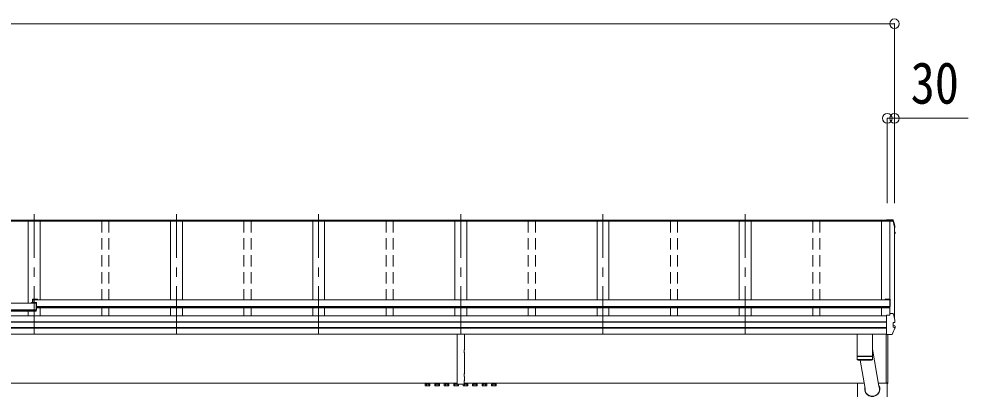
# Model space of a CAD drawing. Units: millimetres at full size, sheet at 1:40; some dimension numbers follow another scale. Extents: x -11243 to 11243, y -7760 to 7760.
# Drawn here: x -4538 to -533, y -2392 to -828 of the extents above; entities that cross this region are included whole.
import ezdxf
from ezdxf.enums import TextEntityAlignment as Align

# ---------------------------------------------------------------- set-up
doc = ezdxf.new("R2010")
doc.units = ezdxf.units.MM
doc.header["$LTSCALE"] = 40
doc.header["$PDMODE"] = 32
doc.header["$PDSIZE"] = 40
doc.linetypes.add('CHAIN1', pattern=[8, 5, -1, 1, -1])
doc.linetypes.add('DASHED1', pattern=[1.8, 1.2, -0.6])
for name, color, linetype, lineweight in [('0-1_本体', 5, 'CHAIN1', 9), ('0-3_ELV2', 4, 'Continuous', 9), ('0-6_OTH_LINE', 6, 'Continuous', 9), ('0-9_OUTLINE', 7, 'Continuous', 9)]:
    doc.layers.add(name, color=color, linetype=linetype, lineweight=lineweight)
doc.styles.add('ＭＳ ゴシック', font='')
doc.styles.get('ＭＳ ゴシック').set_extended_font_data('MS Gothic')

msp = doc.modelspace()

# ---------------------------------------------------------------- linework, layer by layer
at = {"layer": '0-1_本体'}
for p, q in [((-4473.78, -2157.92), (-4473.78, -1653.74)), ((-3873.78, -2157.92), (-3873.78, -1653.74)), ((-3273.78, -2157.92), (-3273.78, -1653.74)), ((-2673.78, -2157.92), (-2673.78, -1653.74)), ((-2073.78, -2157.92), (-2073.78, -1653.74)), ((-1473.78, -2157.92), (-1473.78, -1653.74))]:
    msp.add_line(p, q, dxfattribs=at)
at = {"layer": '0-3_ELV2'}
for p, q in [((-873.78, -1681.36), (-8673.78, -1681.36)), ((-876.78, -1679.08), (-8670.78, -1679.08)), ((-851.78, -1677.01), (-876.78, -1677.01)), ((-876.78, -1681.03), (-876.78, -1677.01)), ((-876.78, -1679.53), (-862.58, -1679.53)), ((-873.78, -1682.03), (-862.96, -1682.03)), ((-862.58, -1679.53), (-862.96, -1682.03)), ((-862.58, -1680.62), (-862.81, -1682.12)), ((-862.81, -1682.12), (-862.81, -1681.77)), ((-862.58, -1680.62), (-862.58, -1679.53)), ((-850.54, -1680.62), (-862.58, -1680.62)), ((-851.78, -1677.01), (-851.78, -1677)), ((-851.78, -1677.01), (-851.78, -1677.01)), ((-873.78, -1682.26), (-8673.78, -1682.26)), ((-4498.78, -1682.18), (-4498.78, -2028.74)), ((-4448.78, -1682.18), (-4448.78, -2014.62)), ((-3898.78, -1682.18), (-3898.78, -2014.62)), ((-3848.78, -1682.18), (-3848.78, -2014.62)), ((-3298.78, -1682.18), (-3298.78, -2014.62)), ((-3248.78, -1682.18), (-3248.78, -2014.62)), ((-2698.78, -1682.18), (-2698.78, -2014.62)), ((-2648.78, -1682.18), (-2648.78, -2014.62)), ((-2098.78, -1682.18), (-2098.78, -2014.62)), ((-2048.78, -1682.18), (-2048.78, -2014.62)), ((-1498.78, -1682.18), (-1498.78, -2014.62)), ((-1448.78, -1682.18), (-1448.78, -2014.62)), ((-898.78, -1682.18), (-898.78, -2014.62)), ((-898.78, -1682.27), (-850.34, -1682.27)), ((-863.48, -2079.64), (-863.48, -1682.27)), ((-862.88, -1682.27), (-862.88, -2075.69)), ((-862.81, -1682.12), (-850.39, -1682.12)), ((-843.78, -1705.63), (-843.78, -2092.49)), ((-843.78, -1708.58), (-843.09, -1708.45)), ((-843.78, -1708.93), (-843.01, -1708.78)), ((-842.52, -1710.21), (-843.78, -1710.45)), ((-841.47, -1708.94), (-841.47, -1704.89)), ((-843.78, -1728.34), (-842.95, -1728.44)), ((-843.78, -1732.43), (-842.42, -1732.69)), ((-843.78, -1733.95), (-842.94, -1734.12)), ((-842.94, -1728.44), (-842.95, -1728.44)), ((-841.36, -1733.97), (-841.36, -1729.91)), ((-4465.78, -2028.74), (-5081.78, -2028.74)), ((-4485.78, -2026.58), (-4465.78, -2026.58)), ((-4485.78, -2026.58), (-4485.78, -2028.74)), ((-4485.78, -2028.11), (-4465.78, -2028.11)), ((-4481.58, -2014.46), (-4481.58, -2026.58)), ((-4459.58, -2012.46), (-4479.58, -2012.46)), ((-4479.58, -2026.58), (-4479.58, -2013.99)), ((-4459.58, -2013.99), (-4479.58, -2013.99)), ((-863.48, -2014.62), (-4479.58, -2014.62)), ((-4465.78, -2062.62), (-4465.78, -2028.11)), ((-4463.78, -2028.58), (-4463.78, -2058.04)), ((-4459.58, -2012.46), (-4459.58, -2014.62)), ((-883.48, -2012.46), (-863.48, -2012.46)), ((-883.48, -2012.46), (-883.48, -2014.62)), ((-883.48, -2013.99), (-863.48, -2013.99)), ((-861.48, -2014.46), (-861.48, -2043.92)), ((-876.78, -2082.17), (-8670.78, -2082.17)), ((-4465.78, -2057.77), (-5081.78, -2057.77)), ((-4465.78, -2059.51), (-5081.78, -2059.51)), ((-4465.78, -2062.62), (-5081.78, -2062.62)), ((-4498.78, -2062.62), (-4498.78, -2082.17)), ((-4465.78, -2058.04), (-4463.78, -2058.04)), ((-863.48, -2043.65), (-4463.78, -2043.65)), ((-863.48, -2045.39), (-4463.78, -2045.39)), ((-863.48, -2048.51), (-4463.78, -2048.51)), ((-4448.78, -2048.51), (-4448.78, -2082.17)), ((-3898.78, -2048.51), (-3898.78, -2082.17)), ((-3848.78, -2048.51), (-3848.78, -2082.17)), ((-3298.78, -2048.51), (-3298.78, -2082.17)), ((-3248.78, -2048.51), (-3248.78, -2082.17)), ((-2698.78, -2048.51), (-2698.78, -2082.17)), ((-2673.78, -2082.17), (-2673.78, -2159.77)), ((-2648.78, -2048.51), (-2648.78, -2082.17)), ((-2098.78, -2048.51), (-2098.78, -2082.17)), ((-2048.78, -2048.51), (-2048.78, -2082.17)), ((-1498.78, -2048.51), (-1498.78, -2082.17)), ((-1448.78, -2048.51), (-1448.78, -2082.17)), ((-898.78, -2048.51), (-898.78, -2082.03)), ((-876.78, -2080.31), (-876.78, -2079.99)), ((-876.78, -2081.62), (-876.78, -2080.31)), ((-876.78, -2161.54), (-876.78, -2081.62)), ((-863.53, -2079.99), (-862.81, -2075.21)), ((-863.52, -2079.99), (-862.96, -2076.32)), ((-863.48, -2043.92), (-861.48, -2043.92)), ((-862.96, -2079.99), (-862.96, -2076.32)), ((-862.81, -2074.86), (-862.58, -2073.37)), ((-862.81, -2074.86), (-862.81, -2075.21)), ((-850.54, -2073.37), (-862.58, -2073.37)), ((-876.78, -2108.7), (-8670.78, -2108.7)), ((-876.78, -2109.59), (-8670.78, -2109.59)), ((-849.35, -2111.31), (-843.09, -2110.54)), ((-849.35, -2111.31), (-849.35, -2111.31)), ((-848.78, -2111.45), (-848.78, -2130.66)), ((-843.09, -2110.54), (-843.09, -2110.54)), ((-841.47, -2109.07), (-841.47, -2101.68)), ((-876.78, -2132.81), (-8670.78, -2132.81)), ((-876.78, -2134.73), (-8670.78, -2134.73)), ((-876.78, -2159.77), (-8670.78, -2159.77)), ((-2688.78, -2159.77), (-2688.78, -2226.13)), ((-878.78, -2159.77), (-878.78, -2366.09)), ((-876.78, -2162.41), (-876.78, -2161.54)), ((-876.78, -2162.41), (-856.13, -2162.41)), ((-872.28, -2368.49), (-872.28, -2162.41)), ((-871.78, -2368.09), (-871.78, -2162.41)), ((-842.95, -2132.82), (-849.35, -2131.13)), ((-849.35, -2131.13), (-849.35, -2131.13)), ((-842.42, -2125.44), (-848.37, -2124.29)), ((-842.95, -2132.82), (-842.94, -2132.83)), ((-841.36, -2134.11), (-841.36, -2126.72)), ((-2688.78, -2226.13), (-2688.66, -2226.49)), ((-2688.66, -2238.49), (-2688.78, -2238.84)), ((-2688.78, -2238.84), (-2688.78, -2327.13)), ((-2688.66, -2226.49), (-2688.66, -2238.49)), ((-2658.9, -2238.49), (-2658.78, -2238.84)), ((-2688.78, -2327.13), (-2688.66, -2327.49)), ((-2688.66, -2339.49), (-2688.78, -2339.84)), ((-2688.78, -2339.84), (-2688.78, -2356.63)), ((-2688.66, -2356.99), (-2688.78, -2356.63)), ((-2688.66, -2327.49), (-2688.66, -2339.49)), ((-2688.66, -2356.99), (-2688.66, -2368.99)), ((-2658.9, -2339.49), (-2658.78, -2339.84)), ((-2658.9, -2356.99), (-2658.78, -2356.63)), ((-2658.78, -2339.84), (-2658.78, -2356.63)), ((-2688.66, -2367.49), (-8575.54, -2367.49)), ((-2833.84, -2367.69), (-2833.84, -2367.49)), ((-2688.66, -2367.69), (-2833.84, -2367.69)), ((-2823.66, -2371.09), (-2823.66, -2377.33)), ((-2823.66, -2371.09), (-2804.03, -2371.09)), ((-2822.34, -2378.09), (-2823.66, -2377.33)), ((-2822.34, -2378.09), (-2805.34, -2378.09)), ((-2818.75, -2371.09), (-2818.75, -2377.33)), ((-2808.93, -2371.09), (-2808.93, -2377.33)), ((-2805.34, -2378.09), (-2804.03, -2377.33)), ((-2804.03, -2371.09), (-2804.03, -2377.33)), ((-2783.66, -2371.09), (-2783.66, -2377.33)), ((-2783.66, -2371.09), (-2764.03, -2371.09)), ((-2782.34, -2378.09), (-2783.66, -2377.33)), ((-2782.34, -2378.09), (-2765.34, -2378.09)), ((-2778.75, -2371.09), (-2778.75, -2377.33)), ((-2768.93, -2371.09), (-2768.93, -2377.33)), ((-2765.34, -2378.09), (-2764.03, -2377.33)), ((-2764.03, -2371.09), (-2764.03, -2377.33)), ((-2743.66, -2371.09), (-2743.66, -2377.33)), ((-2743.66, -2371.09), (-2724.03, -2371.09)), ((-2742.34, -2378.09), (-2743.66, -2377.33)), ((-2742.34, -2378.09), (-2725.34, -2378.09)), ((-2738.75, -2371.09), (-2738.75, -2377.33)), ((-2728.93, -2371.09), (-2728.93, -2377.33)), ((-2725.34, -2378.09), (-2724.03, -2377.33)), ((-2724.03, -2371.09), (-2724.03, -2377.33)), ((-2703.66, -2371.09), (-2703.66, -2377.33)), ((-2703.66, -2371.09), (-2688.77, -2371.09)), ((-2702.34, -2378.09), (-2703.66, -2377.33)), ((-2702.34, -2378.09), (-2685.34, -2378.09)), ((-2698.75, -2371.09), (-2698.75, -2377.33)), ((-2688.93, -2371.09), (-2688.93, -2377.33)), ((-2688.66, -2368.99), (-2688.78, -2369.34)), ((-2688.78, -2370.99), (-2688.78, -2369.34)), ((-2659.28, -2371.49), (-2688.28, -2371.49)), ((-2685.34, -2378.09), (-2684.03, -2377.33)), ((-2684.03, -2371.49), (-2684.03, -2377.33)), ((-2663.66, -2371.49), (-2663.66, -2377.33)), ((-2662.34, -2378.09), (-2663.66, -2377.33)), ((-2645.34, -2378.09), (-2662.34, -2378.09)), ((-972.02, -2367.49), (-2658.9, -2367.49)), ((-2658.9, -2367.69), (-2513.84, -2367.69)), ((-2644.03, -2371.09), (-2658.79, -2371.09)), ((-2658.78, -2370.99), (-2658.78, -2369.34)), ((-2658.75, -2371.09), (-2658.75, -2377.33)), ((-2648.93, -2371.09), (-2648.93, -2377.33)), ((-2645.34, -2378.09), (-2644.03, -2377.33)), ((-2644.03, -2371.09), (-2644.03, -2377.33)), ((-2623.66, -2371.09), (-2623.66, -2377.33)), ((-2604.03, -2371.09), (-2623.66, -2371.09)), ((-2622.34, -2378.09), (-2623.66, -2377.33)), ((-2605.34, -2378.09), (-2622.34, -2378.09)), ((-2618.75, -2371.09), (-2618.75, -2377.33)), ((-2608.93, -2371.09), (-2608.93, -2377.33)), ((-2605.34, -2378.09), (-2604.03, -2377.33)), ((-2604.03, -2371.09), (-2604.03, -2377.33)), ((-2583.66, -2371.09), (-2583.66, -2377.33)), ((-2564.03, -2371.09), (-2583.66, -2371.09)), ((-2582.34, -2378.09), (-2583.66, -2377.33)), ((-2565.34, -2378.09), (-2582.34, -2378.09)), ((-2578.75, -2371.09), (-2578.75, -2377.33)), ((-2568.93, -2371.09), (-2568.93, -2377.33)), ((-2565.34, -2378.09), (-2564.03, -2377.33)), ((-2564.03, -2371.09), (-2564.03, -2377.33)), ((-2543.66, -2371.09), (-2543.66, -2377.33)), ((-2524.03, -2371.09), (-2543.66, -2371.09)), ((-2542.34, -2378.09), (-2543.66, -2377.33)), ((-2525.34, -2378.09), (-2542.34, -2378.09)), ((-2538.75, -2371.09), (-2538.75, -2377.33)), ((-2528.93, -2371.09), (-2528.93, -2377.33)), ((-2525.34, -2378.09), (-2524.03, -2377.33)), ((-2524.03, -2371.09), (-2524.03, -2377.33)), ((-2513.84, -2367.49), (-2513.84, -2367.69)), ((-999.78, -5367.49), (-999.78, -2367.49)), ((-873.78, -2367.49), (-911.38, -2367.49)), ((-873.78, -2366.09), (-878.78, -2366.09)), ((-874.78, -2367.49), (-874.78, -5367.49)), ((-873.78, -2368.59), (-873.78, -2366.09)), ((-872.28, -2368.49), (-872.28, -2368.49)), ((-872.28, -2368.49), (-872.27, -2368.55))]:
    msp.add_line(p, q, dxfattribs=at)
at = {"layer": '0-3_ELV2', "linetype": 'DASHED1'}
for p, q in [((-4188.78, -1682.26), (-4188.78, -2014.62)), ((-4158.78, -1682.26), (-4158.78, -2014.62)), ((-3588.78, -1682.26), (-3588.78, -2014.62)), ((-3558.78, -1682.26), (-3558.78, -2014.62)), ((-2988.78, -1682.26), (-2988.78, -2014.62)), ((-2958.78, -1682.26), (-2958.78, -2014.62)), ((-2388.78, -1682.26), (-2388.78, -2014.62)), ((-2358.78, -1682.26), (-2358.78, -2014.62)), ((-1788.78, -1682.26), (-1788.78, -2014.62)), ((-1758.78, -1682.26), (-1758.78, -2014.62)), ((-1188.78, -1682.26), (-1188.78, -2014.62)), ((-1158.78, -1682.26), (-1158.78, -2014.62)), ((-4188.78, -2048.51), (-4188.78, -2082.17)), ((-4158.78, -2048.51), (-4158.78, -2082.17)), ((-3588.78, -2048.51), (-3588.78, -2082.17)), ((-3558.78, -2048.51), (-3558.78, -2082.17)), ((-2988.78, -2048.51), (-2988.78, -2082.17)), ((-2958.78, -2048.51), (-2958.78, -2082.17)), ((-2388.78, -2048.51), (-2388.78, -2082.17)), ((-2358.78, -2048.51), (-2358.78, -2082.17)), ((-1788.78, -2048.51), (-1788.78, -2082.17)), ((-1758.78, -2048.51), (-1758.78, -2082.17)), ((-1188.78, -2048.51), (-1188.78, -2082.17)), ((-1158.78, -2048.51), (-1158.78, -2082.17))]:
    msp.add_line(p, q, dxfattribs=at)
at = {"layer": '0-3_ELV2'}
for points in [[(-876.78, -1681.03), (-873.78, -1681.03), (-873.78, -1682.03)], [(-848.92, -1678.28), (-849.04, -1677.98), (-849.21, -1677.72), (-849.43, -1677.49), (-849.68, -1677.31), (-849.96, -1677.18), (-850.23, -1677.1), (-850.46, -1677.06), (-850.69, -1677.04), (-850.95, -1677.02), (-851.23, -1677.01), (-851.54, -1677), (-851.86, -1677)], [(-841.5, -1704.57), (-843.83, -1695.72), (-846.29, -1686.95), (-848.91, -1678.29)], [(-841.5, -1704.58), (-841.47, -1704.84), (-841.47, -1704.89)], [(-843.78, -1740.17), (-842.86, -1737.93), (-841.46, -1734.45)], [(-876.78, -2079.99), (-862.58, -2079.99), (-862.58, -2073.37)], [(-849.35, -2111.31), (-849.43, -2111.34), (-849.51, -2111.39), (-849.57, -2111.47), (-849.62, -2111.56), (-849.64, -2111.67), (-849.65, -2111.79)], [(-848.78, -2111.45), (-848.77, -2111.33), (-848.73, -2111.24)], [(-843.09, -2110.54), (-842.86, -2110.47), (-842.66, -2110.32), (-842.49, -2110.1), (-842.37, -2109.83), (-842.3, -2109.52), (-842.29, -2109.19), (-842.34, -2108.87)], [(-843.01, -2110.53), (-842.73, -2110.45), (-842.49, -2110.38), (-842.25, -2110.28), (-841.98, -2110.11), (-841.72, -2109.84), (-841.54, -2109.49), (-841.48, -2109.11)], [(-841.5, -2101.37), (-841.47, -2101.63), (-841.47, -2101.68)], [(-841.47, -2109.11), (-841.47, -2109.02), (-841.5, -2108.76)], [(-2658.78, -2159.77), (-2658.78, -2226.13), (-2658.9, -2226.49), (-2658.9, -2238.49)], [(-856.11, -2162.41), (-855.73, -2162.41), (-855.38, -2162.4), (-855.07, -2162.38), (-854.79, -2162.35), (-854.48, -2162.27), (-854.15, -2162.13), (-853.84, -2161.91), (-853.58, -2161.64), (-853.41, -2161.3)], [(-841.46, -2134.59), (-844.31, -2141.41), (-847.26, -2148.14), (-850.3, -2154.79), (-853.42, -2161.35)], [(-849.35, -2131.13), (-849.43, -2131.09), (-849.51, -2131.03), (-849.57, -2130.95), (-849.62, -2130.84), (-849.64, -2130.73), (-849.65, -2130.61)], [(-842.26, -2134.8), (-842.17, -2134.48), (-842.14, -2134.12), (-842.19, -2133.76), (-842.3, -2133.43), (-842.48, -2133.15), (-842.7, -2132.94), (-842.94, -2132.83)], [(-841.47, -2134.61), (-841.4, -2134.45), (-841.36, -2134.27), (-841.36, -2134.09)], [(-2658.78, -2238.84), (-2658.78, -2327.13), (-2658.9, -2327.49), (-2658.9, -2339.49)], [(-2658.9, -2356.99), (-2658.9, -2368.99), (-2658.78, -2369.34)], [(-2824.84, -2367.69), (-2824.84, -2369.29), (-2802.84, -2369.29), (-2802.84, -2367.69)], [(-2805.24, -2369.29), (-2805.24, -2371.06), (-2822.44, -2371.06), (-2822.44, -2369.29)], [(-2784.84, -2367.69), (-2784.84, -2369.29), (-2762.84, -2369.29), (-2762.84, -2367.69)], [(-2765.24, -2369.29), (-2765.24, -2371.06), (-2782.44, -2371.06), (-2782.44, -2369.29)], [(-2744.84, -2367.69), (-2744.84, -2369.29), (-2722.84, -2369.29), (-2722.84, -2367.69)], [(-2725.24, -2369.29), (-2725.24, -2371.06), (-2742.44, -2371.06), (-2742.44, -2369.29)], [(-2704.84, -2367.69), (-2704.84, -2369.29), (-2688.76, -2369.29)], [(-2688.77, -2371.06), (-2702.44, -2371.06), (-2702.44, -2369.29)], [(-2642.84, -2367.69), (-2642.84, -2369.29), (-2658.8, -2369.29)], [(-2658.79, -2371.06), (-2645.24, -2371.06), (-2645.24, -2369.29)], [(-2602.84, -2367.69), (-2602.84, -2369.29), (-2624.84, -2369.29), (-2624.84, -2367.69)], [(-2622.44, -2369.29), (-2622.44, -2371.06), (-2605.24, -2371.06), (-2605.24, -2369.29)], [(-2562.84, -2367.69), (-2562.84, -2369.29), (-2584.84, -2369.29), (-2584.84, -2367.69)], [(-2582.44, -2369.29), (-2582.44, -2371.06), (-2565.24, -2371.06), (-2565.24, -2369.29)], [(-2522.84, -2367.69), (-2522.84, -2369.29), (-2544.84, -2369.29), (-2544.84, -2367.69)], [(-2542.44, -2369.29), (-2542.44, -2371.06), (-2525.24, -2371.06), (-2525.24, -2369.29)], [(-872.28, -2368.59), (-872.28, -2368.59), (-873.78, -2368.59)], [(-872.27, -2368.55), (-872.27, -2368.58), (-872.28, -2368.59)]]:
    msp.add_lwpolyline(points, dxfattribs=at)
for centre, radius, start, end in [((-850.53, -1682.32), 1.7, 17.09071, 90.04324), ((-1326.79, -1828.28), 499.82, 13.85121, 17.03953), ((-1326.79, -1828.28), 498.32, 13.87531, 17.05651), ((-842.76, -1708.93), 1.3, 280.89642, 13.7954), ((-1306.11, -1549.05), 498.64, 337.99835, 338.21754), ((-1306.11, -1549.4), 498.64, 337.99835, 338.25759), ((-842.66, -1733.97), 1.3, 338.33785, 79.1132), ((-842.66, -1729.91), 1.3, 0.0377, 79.0995), ((-4479.58, -2014.46), 2, 90, 180), ((-4465.78, -2028.58), 2, 0, 90), ((-863.48, -2014.46), 2, 0, 90), ((-850.53, -2075.07), 1.7, 17.09071, 90.04324), ((-1326.79, -2221.03), 499.82, 13.85121, 17.03953), ((-848.28, -2123.8), 0.499, 180.05239, 259.08482), ((-842.66, -2126.72), 1.3, 0.0377, 79.0995), ((-884.43, -2353.42), 12.15, 359.0404, 0.9596), ((-2821.2, -2373.74), 4.34, 235.61575, 304.38425), ((-2813.84, -2361.85), 16.24, 252.41205, 287.58795), ((-2806.48, -2373.74), 4.34, 235.61575, 304.38425), ((-2781.2, -2373.74), 4.34, 235.61575, 304.38425), ((-2773.84, -2361.85), 16.24, 252.41205, 287.58795), ((-2766.48, -2373.74), 4.34, 235.61575, 304.38425), ((-2741.2, -2373.74), 4.34, 235.61575, 304.38425), ((-2733.84, -2361.85), 16.24, 252.41205, 287.58795), ((-2726.48, -2373.74), 4.34, 235.61575, 304.38425), ((-2701.2, -2373.74), 4.34, 235.61575, 304.38425), ((-2693.84, -2361.85), 16.24, 252.41205, 287.58795), ((-2686.48, -2373.74), 4.34, 235.61575, 304.38425), ((-2661.2, -2373.74), 4.34, 235.61575, 304.38425), ((-2653.84, -2361.85), 16.24, 252.41205, 287.58795), ((-2646.48, -2373.74), 4.34, 235.61575, 304.38425), ((-2621.2, -2373.74), 4.34, 235.61575, 304.38425), ((-2613.84, -2361.85), 16.24, 252.41205, 287.58795), ((-2606.48, -2373.74), 4.34, 235.61575, 304.38425), ((-2581.2, -2373.74), 4.34, 235.61575, 304.38425), ((-2573.84, -2361.85), 16.24, 252.41205, 287.58795), ((-2566.48, -2373.74), 4.34, 235.61575, 304.38425), ((-2541.2, -2373.74), 4.34, 235.61575, 304.38425), ((-2533.84, -2361.85), 16.24, 252.41205, 287.58795), ((-2526.48, -2373.74), 4.34, 235.61575, 304.38425), ((-872.28, -2368.09), 0.5, 270.5, 0)]:
    msp.add_arc(centre, radius, start, end, dxfattribs=at)
for centre, major_axis, start_param, end_param in [((-2688.28, -2370.99), (-0.501, 0), 6.2831853, 7.8539816), ((-2659.28, -2370.99), (0.501, 0), 4.712389, 6.2831853)]:
    msp.add_ellipse(centre, major_axis=major_axis, ratio=0.998135, start_param=start_param, end_param=end_param, dxfattribs=at)
at = {"layer": '0-6_OTH_LINE'}
for p, q in [((-8703.78, -848.11), (-843.78, -848.11)), ((-843.78, -848.11), (-843.78, -1607.11)), ((-873.78, -1248.11), (-873.78, -1607.11)), ((-843.78, -1248.11), (-873.78, -1248.11)), ((-843.78, -1248.11), (-843.78, -1607.11)), ((-533.29, -1248.11), (-843.78, -1248.11))]:
    msp.add_line(p, q, dxfattribs=at)
for p in [(-843.78, -848.11), (-873.78, -1248.11), (-843.78, -1248.11)]:
    msp.add_point(p, dxfattribs=at)
at = {"layer": '0-9_OUTLINE'}
for p, q in [((-1000.78, -2253.31), (-1000.78, -2159.77)), ((-936.78, -2159.77), (-936.78, -2253.31)), ((-936.78, -2223.53), (-909.17, -2379.91)), ((-1000.78, -2253.31), (-936.78, -2253.31)), ((-1000.78, -2254.31), (-936.78, -2254.31)), ((-1000.55, -2267.36), (-1000.78, -2254.31)), ((-937.01, -2267.31), (-1000.55, -2267.31)), ((-997.55, -2270.31), (-940.01, -2270.31)), ((-996.28, -2253.31), (-996.26, -2254.31)), ((-968, -2390.1), (-989.1, -2270.31)), ((-941.28, -2253.31), (-941.3, -2254.31)), ((-936.78, -2254.31), (-937.01, -2267.36))]:
    msp.add_line(p, q, dxfattribs=at)
for centre, start, end in [((-997.55, -2267.31), 181, 270), ((-940.01, -2267.31), 269.95168, 359)]:
    msp.add_arc(centre, 3, start, end, dxfattribs=at)
for major_axis, ratio, start_param, end_param in [((31.85, 0), 0.984694, 2.9607069, 6.8123255), ((30.8, 0), 0.983336, 3.0689101, 6.7045279)]:
    msp.add_ellipse((-937.28, -2392.3), major_axis=major_axis, ratio=ratio, start_param=start_param, end_param=end_param, dxfattribs=at)

# ---------------------------------------------------------------- texts
at = {"layer": '0-6_OTH_LINE', "color": 7, "style": 'ＭＳ ゴシック', "width": 0.85}
msp.add_text('30', height=176, dxfattribs=at).set_placement((-775.13, -1239.02), align=Align.BOTTOM_LEFT)

doc.saveas('drawing.dxf')
